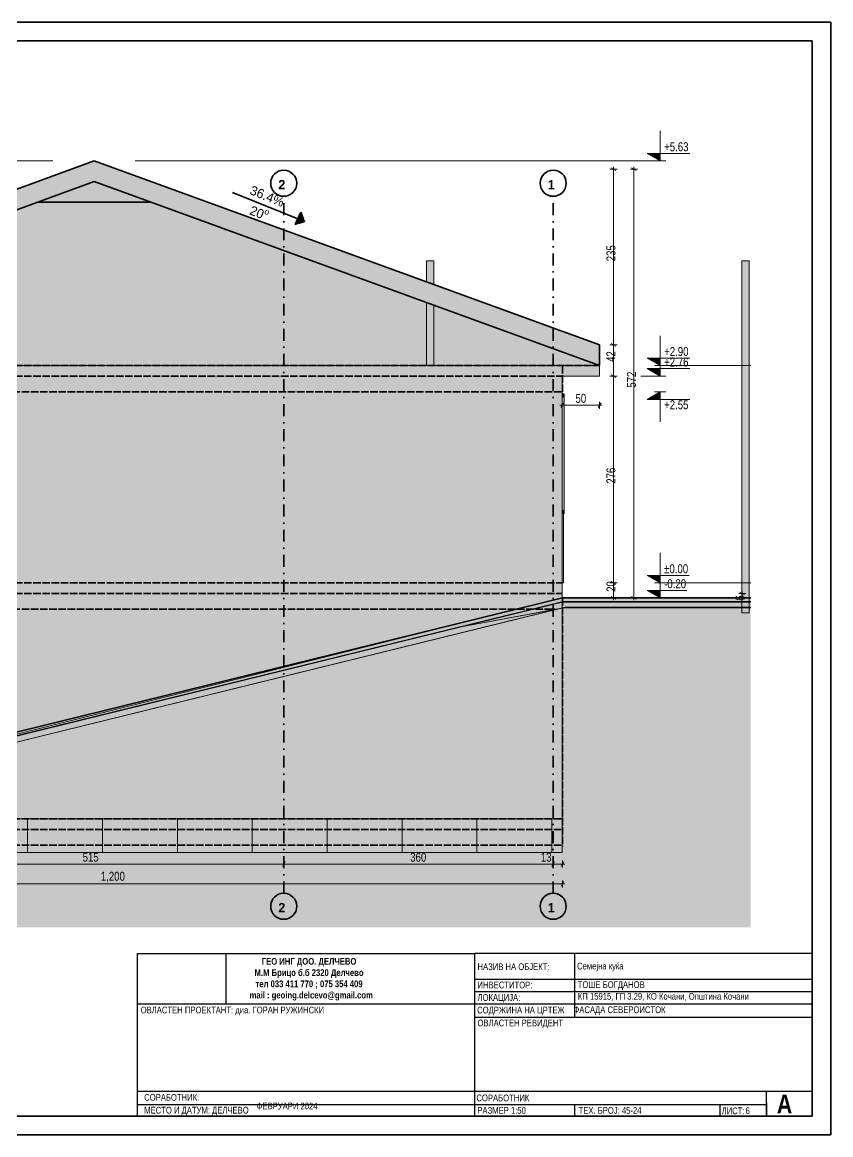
# Model space of a CAD drawing. Extents: x -1929 to 256751, y -18317 to 36108.
# Drawn here: x 177970 to 188765, y 2225 to 17075 of the extents above; entities that cross this region are included whole.
import ezdxf

# ---------------------------------------------------------------- set-up
doc = ezdxf.new("R2010")
doc.units = 0
doc.header["$LTSCALE"] = 5
doc.header["$MEASUREMENT"] = 0
doc.linetypes.add('- Осеви линии', pattern=[670.277762, 317.5, -176.388889, 0, -176.388874])
doc.linetypes.add('- Скирити линии', pattern=[245, 200, -45])
for name, color, linetype, lineweight in [('1', 8, 'Continuous', 13), ('101', 253, 'Continuous', 15), ('164', 255, 'Continuous', 15), ('41', 7, 'Continuous', 35), ('46', 9, 'Continuous', 35), ('7', 7, 'Continuous', 25), ('85', 252, 'Continuous', 20)]:
    doc.layers.add(name, color=color, linetype=linetype, lineweight=lineweight)
for name, color, linetype, lineweight, true_color in [('142', 7, 'Continuous', 35, 0x2a2a2a), ('162', 7, 'Continuous', 15, 0xaaaaaa), ('181', 7, 'Continuous', 0, 0xf2eee3), ('61', 7, 'Continuous', 20, 0x6a6a6a), ('87', 7, 'Continuous', 20, 0x6a6a6a), ('88', 7, 'Continuous', 20, 0x5e5e5e), ('89', 7, 'Continuous', 20, 0x111111)]:
    doc.layers.add(name, color=color, linetype=linetype, lineweight=lineweight, true_color=true_color)
doc.layers.add('4 _ - Фрагмент - Разрез.2D Elements', color=7, linetype='Continuous')
doc.layers.add('RGB colored ARCHICAD elements', color=7, linetype='Continuous')
doc.styles.add('GENERATED_STYLE_4', font='arial.ttf')
doc.styles.add('GENERATED_STYLE_5', font='arialbd.ttf')
doc.styles.add('GENERATED_STYLE_6', font='Cambria Math.ttf')

msp = doc.modelspace()

# ---------------------------------------------------------------- hatches: boundary and pattern name
at = {"linetype": 'Continuous', "lineweight": 0}
for points in [[(184373.1, 9192.6), (173181.7, 6443.4), (173184.4, 6396.7), (185187.5, 9345.2), (187696.2, 9345.2), (187696.2, 9391.6), (185183.2, 9391.6)], [(173181.7, 6443.4), (170028.2, 6038.4), (170028.2, 5984.1), (173196.5, 6398.3), (184373.1, 9192.6)]]:
    msp.add_hatch(color=256, dxfattribs=at).paths.add_polyline_path(points)
at = {"linetype": 'Continuous', "lineweight": 0, "true_color": 0xb5b5b5}
msp.add_hatch(color=253, dxfattribs=at).paths.add_polyline_path([(170028.2, 4995.6), (187696.2, 4995.6), (187696.2, 9266.5), (185218.2, 9266.5), (173220.4, 6318.4), (170028.2, 5911.4)])
at = {"layer": '142', "linetype": 'Continuous', "lineweight": 35, "true_color": 0x2a2a2a}
for points in [[(173184.4, 6387.2), (170028.2, 5982.5), (170028.2, 5910.8), (173202.8, 6312.9), (185155.4, 9251.1), (183852.1, 9008.4)], [(183852.1, 9008.4), (185191.5, 9259.4), (187696.2, 9259.4), (187696.2, 9335.8), (185184.4, 9335.8)]]:
    msp.add_hatch(color=250, dxfattribs=at).paths.add_polyline_path(points)
at = {"layer": '162', "linetype": 'Continuous', "lineweight": 15, "true_color": 0x2a2a2a}
msp.add_hatch(color=250, dxfattribs=at).paths.add_polyline_path([(181687.8, 14540.8), (181614.2, 14376.1), (181739.8, 14415.6)])
at = {"layer": '181', "linetype": 'Continuous', "lineweight": 0, "true_color": 0xf2eee3}
msp.add_hatch(color=7, dxfattribs=at).paths.add_polyline_path([(172179.5, 12491.6), (185679.5, 12491.6), (178929.5, 14948.4)])
at = {"layer": '85', "linetype": 'Continuous', "lineweight": 20}
for points in [[(186488.4, 15225), (186488.4, 15325), (186315.4, 15325)], [(186488.4, 12491.6), (186488.4, 12591.6), (186315.4, 12591.6)], [(186488.4, 12351.6), (186488.4, 12451.6), (186315.4, 12451.6)], [(186488.4, 12141.6), (186315.4, 12041.6), (186488.4, 12041.6)], [(186488.4, 9591.6), (186488.4, 9691.6), (186315.4, 9691.6)], [(186488.4, 9391.6), (186488.4, 9491.6), (186315.4, 9491.6)]]:
    msp.add_hatch(color=256, dxfattribs=at).paths.add_polyline_path(points)
at = {"layer": '89', "linetype": 'Continuous', "lineweight": 20, "true_color": 0x222222}
h = msp.add_hatch(dxfattribs=at)
h.set_pattern_fill('GRID_100X100_0001', color=250, scale=50.000024, style=0, pattern_type=2)
h.set_pattern_definition([(180, (242039.9, 9591.6), (0, 1000), []), (90, (242039.9, 9591.6), (1000, 0), [])])
h.paths.add_polyline_path([(173179.5, 5991.6), (185179.5, 5991.6), (185179.5, 6441.6), (173179.5, 6441.6)])
at = {"layer": 'RGB colored ARCHICAD elements', "linetype": 'Continuous', "lineweight": 0, "true_color": 0xccbeac}
for points in [[(172179.5, 12768.2), (172179.5, 12672.5), (178929.5, 15129.3), (178929.5, 15225)], [(178929.5, 15225), (178929.5, 15129.3), (185679.5, 12672.5), (185679.5, 12768.2)], [(172179.5, 12640.5), (178929.5, 15097.3), (178929.5, 15129.3), (172179.5, 12672.5)], [(172179.5, 12491.6), (178929.5, 14948.4), (178929.5, 15097.3), (172179.5, 12640.5)], [(178929.5, 15097.3), (185679.5, 12640.5), (185679.5, 12672.5), (178929.5, 15129.3)], [(178929.5, 14948.4), (185679.5, 12491.6), (185679.5, 12640.5), (178929.5, 15097.3)], [(178179.5, 14675.4), (179679.5, 14675.4), (179182.3, 14856.4), (178929.5, 14948.4)]]:
    msp.add_hatch(color=9, dxfattribs=at).paths.add_polyline_path(points)
at = {"layer": 'RGB colored ARCHICAD elements', "linetype": 'Continuous', "lineweight": 0, "true_color": 0xdbd9cf}
for points in [[(183366.5, 13610.1), (183370.3, 13608.7), (183370.3, 13891.6), (183366.5, 13891.6)], [(183370.3, 13891.6), (183370.3, 13608.7), (183381.1, 13604.8), (183381.1, 13891.6)], [(183381.1, 13604.8), (183397.4, 13598.9), (183397.4, 13891.6), (183381.1, 13891.6)], [(183397.4, 13598.9), (183416.5, 13591.9), (183416.5, 13891.6), (183397.4, 13891.6)], [(183416.5, 13591.9), (183435.6, 13585), (183435.6, 13891.6), (183416.5, 13891.6)], [(183435.6, 13585), (183451.8, 13579.1), (183451.8, 13891.6), (183435.6, 13891.6)], [(183451.8, 13579.1), (183462.7, 13575.1), (183462.7, 13891.6), (183451.8, 13891.6)], [(183462.7, 13575.1), (183466.5, 13573.7), (183466.5, 13891.6), (183462.7, 13891.6)], [(187576.8, 13891.6), (187576.8, 9191.6), (187580.6, 9191.6), (187580.6, 13891.6)], [(187580.6, 9191.6), (187591.4, 9191.6), (187591.4, 13891.6), (187580.6, 13891.6)], [(187591.4, 13891.6), (187591.4, 9191.6), (187607.6, 9191.6), (187607.6, 13891.6)], [(187607.6, 13891.6), (187607.6, 9191.6), (187626.8, 9191.6), (187626.8, 13891.6)], [(187626.8, 13891.6), (187626.8, 9191.6), (187645.9, 9191.6), (187645.9, 13891.6)], [(187645.9, 13891.6), (187645.9, 9191.6), (187662.1, 9191.6), (187662.1, 13891.6)], [(187662.1, 9191.6), (187673, 9191.6), (187673, 13891.6), (187662.1, 13891.6)], [(187673, 13891.6), (187673, 9191.6), (187676.8, 9191.6), (187676.8, 13891.6)], [(183366.5, 13333.4), (183366.5, 12491.6), (183370.3, 12491.6), (183370.3, 13332)], [(183381.1, 13328.1), (183370.3, 13332), (183370.3, 12491.6), (183381.1, 12491.6)], [(183381.1, 13328.1), (183381.1, 12491.6), (183397.4, 12491.6), (183397.4, 13322.2)], [(183397.4, 13322.2), (183397.4, 12491.6), (183416.5, 12491.6), (183416.5, 13315.2)], [(183416.5, 13315.2), (183416.5, 12491.6), (183435.6, 12491.6), (183435.6, 13308.3)], [(183435.6, 13308.3), (183435.6, 12491.6), (183451.8, 12491.6), (183451.8, 13302.4)], [(183451.8, 12491.6), (183462.7, 12491.6), (183462.7, 13298.4), (183451.8, 13302.4)], [(183462.7, 13298.4), (183462.7, 12491.6), (183466.5, 12491.6), (183466.5, 13297)]]:
    msp.add_hatch(color=254, dxfattribs=at).paths.add_polyline_path(points)
at = {"layer": 'RGB colored ARCHICAD elements', "linetype": 'Continuous', "lineweight": 0, "true_color": 0xf2eee3}
for points in [[(173429.5, 12141.6), (176179.5, 12141.6), (176179.5, 12351.6), (176429.5, 12351.6), (176429.5, 12141.6), (181331.8, 12141.6), (181331.8, 12351.6), (181581.8, 12351.6), (181581.8, 12141.6), (184929.5, 12141.6), (184929.5, 12491.6), (173429.5, 12491.6)], [(184929.5, 9591.6), (185179.5, 9591.6), (185179.5, 12491.6), (184929.5, 12491.6)], [(185679.5, 12351.6), (185679.5, 12491.6), (185179.5, 12491.6), (185179.5, 12351.6)], [(181331.8, 12351.6), (181331.8, 9591.6), (181581.8, 9591.6), (181581.8, 12351.6)], [(179381.8, 12141.6), (176429.5, 12141.6), (176429.5, 9591.6), (179381.8, 9591.6)], [(179631.8, 9591.6), (179631.8, 12141.6), (179381.8, 12141.6), (179381.8, 9591.6)], [(179631.8, 9591.6), (181331.8, 9591.6), (181331.8, 12141.6), (179631.8, 12141.6)], [(181581.8, 12141.6), (181581.8, 9591.6), (184929.5, 9591.6), (184929.5, 12141.6)], [(184929.5, 9591.6), (173429.5, 9591.6), (173429.5, 9241.6), (176179.5, 9241.6), (176179.5, 9451.6), (176429.5, 9451.6), (176429.5, 9241.6), (181331.8, 9241.6), (181331.8, 9451.6), (181581.8, 9451.6), (181581.8, 9241.6), (184929.5, 9241.6)], [(184929.5, 6441.6), (185179.5, 6441.6), (185179.5, 9591.6), (184929.5, 9591.6)], [(181331.8, 9451.6), (181331.8, 6441.6), (181581.8, 6441.6), (181581.8, 9451.6)], [(176429.5, 6441.6), (181331.8, 6441.6), (181331.8, 9241.6), (176429.5, 9241.6)], [(181581.8, 6441.6), (184929.5, 6441.6), (184929.5, 9241.6), (181581.8, 9241.6)]]:
    msp.add_hatch(color=7, dxfattribs=at).paths.add_polyline_path(points)
at = {"layer": 'RGB colored ARCHICAD elements', "linetype": 'Continuous', "lineweight": 0, "true_color": 0x4e4e49}
for points in [[(185179.5, 12116.6), (185179.5, 12066.6), (185204.5, 12066.6), (185204.5, 12116.6)], [(185179.5, 12066.6), (185179.5, 10566.6), (185204.5, 10566.6), (185204.5, 12066.6)], [(185179.5, 10566.6), (185179.5, 10516.6), (185204.5, 10516.6), (185204.5, 10566.6)]]:
    msp.add_hatch(color=251, dxfattribs=at).paths.add_polyline_path(points)
at = {"layer": 'RGB colored ARCHICAD elements', "linetype": 'Continuous', "lineweight": 0, "true_color": 0x5b5b5b}
msp.add_hatch(color=251, dxfattribs=at).paths.add_polyline_path([(185179.5, 10516.6), (185179.5, 9591.6), (185198.5, 9591.6), (185198.5, 10516.6)])
at = {"layer": 'RGB colored ARCHICAD elements', "linetype": 'Continuous', "lineweight": 0, "true_color": 0x7f7f7f}
msp.add_hatch(color=8, dxfattribs=at).paths.add_polyline_path([(173179.5, 5991.6), (185179.5, 5991.6), (185179.5, 6441.6), (173179.5, 6441.6)])

# ---------------------------------------------------------------- linework, layer by layer
at = {"layer": '1', "color": 250, "linetype": 'Continuous', "lineweight": 13, "true_color": 0x2a2a2a, "flags": 128}
for points in [[(172179.5, 12491.6), (178929.5, 14948.4), (185679.5, 12491.6)], [(181687.8, 14540.8), (181739.8, 14415.6), (181614.2, 14376.1)]]:
    msp.add_lwpolyline(points, close=True, dxfattribs=at)
for points in [[(187696.2, 9345.2), (185187.5, 9345.2), (173184.4, 6396.7), (173181.7, 6443.4), (184373.1, 9192.6), (185183.2, 9391.6), (187696.2, 9391.6)], [(187696.2, 9266.5), (185218.2, 9266.5), (173220.4, 6318.4), (170028.2, 5911.4)], [(170028.2, 5910.8), (173202.8, 6312.9), (185155.4, 9251.1), (183852.1, 9008.4), (173184.4, 6387.2), (170028.2, 5982.5)], [(187696.2, 9259.4), (185191.5, 9259.4), (183852.1, 9008.4), (185184.4, 9335.8), (187696.2, 9335.8)], [(170028.2, 5984.1), (173196.5, 6398.3), (184373.1, 9192.6), (173181.7, 6443.4), (170028.2, 6038.4)]]:
    msp.add_lwpolyline(points, dxfattribs=at)
at = {"layer": '101', "color": 250, "linetype": 'Continuous', "lineweight": 15, "true_color": 0x2a2a2a}
for p, q in [((185198.5, 10516.6), (185198.5, 9591.6)), ((185198.5, 9591.6), (185179.5, 9591.6))]:
    msp.add_line(p, q, dxfattribs=at)
at = {"layer": '164', "color": 250, "linetype": 'Continuous', "lineweight": 15, "true_color": 0x2a2a2a}
msp.add_line((184929.5, 12491.6), (173429.5, 12491.6), dxfattribs=at)
at = {"layer": '41', "linetype": 'Continuous', "lineweight": 35}
for p, q in [((172179.5, 12768.2), (178929.5, 15225)), ((178929.5, 15225), (185679.5, 12768.2)), ((178929.5, 14948.4), (172179.5, 12491.6)), ((185679.5, 12491.6), (178929.5, 14948.4)), ((178179.5, 14675.4), (179679.5, 14675.4)), ((185679.5, 12672.5), (185679.5, 12768.2)), ((185679.5, 12640.5), (185679.5, 12672.5)), ((185679.5, 12491.6), (185679.5, 12640.5))]:
    msp.add_line(p, q, dxfattribs=at)
at = {"layer": '41', "color": 7, "linetype": 'Continuous', "lineweight": 35, "ltscale": 0.1, "flags": 128}
for points in [[(188765.4, 17075.4), (167765.4, 17075.4), (167765.4, 2225.4), (188765.4, 2225.4)], [(188515.4, 16825.4), (169015.4, 16825.4), (169015.4, 2475.4), (188515.4, 2475.4)]]:
    msp.add_lwpolyline(points, close=True, dxfattribs=at)
at = {"layer": '41', "color": 250, "linetype": 'Continuous', "lineweight": 35, "ltscale": 0.1, "true_color": 0x2a2a2a, "flags": 128}
for points in [[(180778.3, 14800.7), (181739.8, 14415.6)], [(170028.2, 6038), (173184.4, 6441.6), (185184.4, 9391.6), (187696.2, 9391.6)]]:
    msp.add_lwpolyline(points, dxfattribs=at)
at = {"layer": '41', "color": 250, "linetype": '- Осеви линии', "lineweight": 35, "ltscale": 0.1, "true_color": 0x2a2a2a, "flags": 128}
for points in [[(181460.8, 5449.2), (181460.8, 14751.9)], [(185059.4, 5449.2), (185059.4, 14751.9)]]:
    msp.add_lwpolyline(points, dxfattribs=at)
at = {"layer": '41', "color": 250, "linetype": '- Скирити линии', "lineweight": 35, "ltscale": 0.1, "true_color": 0x2a2a2a, "flags": 128}
msp.add_lwpolyline([(181687.8, 14540.8), (181739.8, 14415.6), (181614.2, 14376.1)], close=True, dxfattribs=at)
for points in [[(171379.5, 12491.6), (185679.5, 12491.6)], [(185184.4, 12141.6), (185184.4, 12491.6)], [(171379.5, 12351.6), (185179.5, 12351.6)], [(173184.4, 12141.6), (185184.4, 12141.6)], [(171379.5, 9591.6), (185184.4, 9591.6)], [(171379.5, 9451.6), (185184.4, 9451.6)], [(185184.4, 9391.6), (185184.4, 6074.6)], [(173184.4, 9241.6), (185084.9, 9241.6)], [(173184.4, 6441.6), (185184.4, 6441.6)], [(173184.4, 6301.6), (185184.4, 6301.6)], [(173184.4, 6091.6), (185184.4, 6091.6)]]:
    msp.add_lwpolyline(points, dxfattribs=at)
at = {"layer": '41', "color": 250, "linetype": 'Continuous', "lineweight": 35, "true_color": 0x2a2a2a}
for centre in [(181460.8, 14926.1), (185059.4, 14926.1), (181460.8, 5275.1), (185059.4, 5275.1)]:
    msp.add_circle(centre, 174.1, dxfattribs=at)
at = {"layer": '61', "linetype": 'Continuous', "lineweight": 20}
for p, q in [((185179.5, 12116.6), (185204.5, 12116.6)), ((185204.5, 12116.6), (185204.5, 12066.6)), ((185204.5, 12066.6), (185204.5, 10566.6)), ((185204.5, 10566.6), (185204.5, 10516.6)), ((185179.5, 10516.6), (185204.5, 10516.6))]:
    msp.add_line(p, q, dxfattribs=at)
at = {"layer": '7', "color": 7, "linetype": 'Continuous', "lineweight": 25}
for p, q in [((188508.7, 4642.6), (184014.2, 4642.6)), ((184014.2, 2475.4), (184014.2, 4642.6)), ((184014.2, 3796.5), (188508.7, 3796.5)), ((185342.2, 2627.1), (185342.2, 2475.4)), ((187286.1, 2627.1), (187286.1, 2475.4))]:
    msp.add_line(p, q, dxfattribs=at)
at = {"layer": '7', "color": 7, "linetype": 'Continuous', "lineweight": 25, "flags": 128}
for points in [[(179508.7, 4642.6), (184014.2, 4642.6)], [(179508.7, 2475.4), (179508.7, 4642.6), (184014.2, 4642.6)], [(180687.5, 4642.6), (180687.5, 3975.1)], [(185342.2, 4642.6), (185342.2, 3796.5)], [(184014.2, 4301.8), (188508.7, 4301.8)], [(184014.2, 4136.8), (188508.7, 4136.8)], [(179508.7, 3971.8), (184014.2, 3971.8)], [(184014.2, 3971.8), (188508.7, 3971.8)], [(179508.7, 2807.6), (188508.7, 2807.6)], [(187905.6, 2657.6), (187905.6, 2475.4), (187905.6, 2807.6)], [(179508.7, 2627.1), (187905.6, 2627.1)], [(179508.7, 2475.4), (188508.7, 2475.4)]]:
    msp.add_lwpolyline(points, dxfattribs=at)
at = {"layer": '85', "linetype": 'Continuous', "lineweight": 20}
for p, q in [((186488.4, 15225), (186488.4, 15625)), ((186488.4, 15225), (186315.4, 15325)), ((186315.4, 15325), (186488.4, 15325)), ((186488.4, 15325), (186882.6, 15325)), ((170944.3, 15225), (178379.5, 15225)), ((186488.4, 15225), (179479.5, 15225)), ((186488.4, 15225), (186563.4, 15225)), ((185911.3, 15115.9), (185817.6, 15115.9)), ((185895.7, 15097.8), (185833.2, 15133.9)), ((185864.5, 15115.9), (185864.5, 15146.4)), ((185864.5, 12768.2), (185864.5, 15115.9)), ((186184.6, 15115.9), (186090.9, 15115.9)), ((186169, 15097.8), (186106.5, 15133.9)), ((186137.8, 15115.9), (186137.8, 15146.4)), ((186137.8, 9391.6), (186137.8, 15115.9)), ((185833.2, 12786.3), (185895.7, 12750.2)), ((186488.4, 12491.6), (186488.4, 12891.6)), ((185911.3, 12768.2), (185817.6, 12768.2)), ((185864.5, 12351.6), (185864.5, 12768.2)), ((186488.4, 12351.6), (186488.4, 12751.6)), ((186488.4, 12491.6), (186315.4, 12591.6)), ((186315.4, 12591.6), (186488.4, 12591.6)), ((186488.4, 12491.6), (186413.4, 12491.6)), ((186488.4, 12591.6), (186882.6, 12591.6)), ((186488.4, 12491.6), (187696.2, 12491.6)), ((185911.3, 12351.6), (185817.6, 12351.6)), ((185833.2, 12369.6), (185895.7, 12333.5)), ((185864.5, 9591.6), (185864.5, 12351.6)), ((186488.4, 12351.6), (186229.5, 12351.6)), ((186488.4, 12351.6), (186315.4, 12451.6)), ((186315.4, 12451.6), (186488.4, 12451.6)), ((186488.4, 12451.6), (186882.6, 12451.6)), ((186488.4, 12351.6), (186563.4, 12351.6)), ((186488.4, 12141.6), (186315.4, 12041.6)), ((186315.4, 12041.6), (186488.4, 12041.6)), ((186488.4, 12141.6), (186413.4, 12141.6)), ((186488.4, 12141.6), (186563.4, 12141.6)), ((186488.4, 12141.6), (186488.4, 11741.6)), ((186488.4, 12041.6), (186882.6, 12041.6)), ((185149, 11962.2), (185179.5, 11962.2)), ((185197.6, 11993.4), (185161.5, 11930.9)), ((185179.5, 11915.3), (185179.5, 12009)), ((185179.5, 11962.2), (185679.5, 11962.2)), ((185661.5, 11930.9), (185697.6, 11993.4)), ((185679.5, 11915.3), (185679.5, 12009)), ((185679.5, 11962.2), (185710.1, 11962.2)), ((186488.4, 9591.6), (186488.4, 9991.6)), ((186488.4, 9591.6), (186315.4, 9691.6)), ((186315.4, 9691.6), (186488.4, 9691.6)), ((186488.4, 9391.6), (186488.4, 9791.6)), ((186488.4, 9691.6), (186873.6, 9691.6)), ((185911.3, 9591.6), (185817.6, 9591.6)), ((185833.2, 9609.6), (185895.7, 9573.5)), ((185864.5, 9391.6), (185864.5, 9591.6)), ((186488.4, 9591.6), (186413.4, 9591.6)), ((186488.4, 9591.6), (187696.2, 9591.6)), ((185911.3, 9391.6), (185817.6, 9391.6)), ((185833.2, 9409.6), (185895.7, 9373.5)), ((185864.5, 9361), (185864.5, 9391.6)), ((186184.6, 9391.6), (186090.9, 9391.6)), ((186106.5, 9409.6), (186169, 9373.5)), ((186137.8, 9361), (186137.8, 9391.6)), ((186488.4, 9391.6), (186315.4, 9491.6)), ((186315.4, 9491.6), (186488.4, 9491.6)), ((186488.4, 9391.6), (186413.4, 9391.6)), ((186488.4, 9491.6), (186844.7, 9491.6)), ((186488.4, 9391.6), (186563.4, 9391.6)), ((187630.6, 9451.6), (187536.9, 9451.6)), ((187630.6, 9391.6), (187536.9, 9391.6)), ((187615, 9433.5), (187552.5, 9469.6)), ((187552.5, 9409.6), (187615, 9373.5)), ((187583.8, 9451.6), (187583.8, 9482.1)), ((187583.8, 9391.6), (187583.8, 9451.6)), ((187583.8, 9361), (187583.8, 9391.6)), ((176310.8, 5837.5), (181460.8, 5837.5)), ((181478.9, 5868.8), (181442.8, 5806.3)), ((181460.8, 5790.7), (181460.8, 5884.4)), ((181460.8, 5837.5), (185059.4, 5837.5)), ((185077.4, 5868.8), (185041.4, 5806.3)), ((185059.4, 5790.7), (185059.4, 5884.4)), ((185059.4, 5837.5), (185184.4, 5837.5)), ((185166.4, 5806.3), (185202.4, 5868.8)), ((185184.4, 5790.7), (185184.4, 5884.4)), ((185184.4, 5837.5), (185215, 5837.5)), ((173184.4, 5573.9), (185184.4, 5573.9)), ((185166.4, 5542.6), (185202.4, 5605.1)), ((185184.4, 5527), (185184.4, 5620.7)), ((185184.4, 5573.9), (185215, 5573.9))]:
    msp.add_line(p, q, dxfattribs=at)
at = {"layer": '87', "color": 250, "linetype": 'Continuous', "lineweight": 20, "true_color": 0x2a2a2a}
for p, q in [((181331.8, 6441.6), (176429.5, 6441.6)), ((184929.5, 6441.6), (181581.8, 6441.6))]:
    msp.add_line(p, q, dxfattribs=at)
at = {"layer": '88', "color": 250, "linetype": 'Continuous', "lineweight": 20, "true_color": 0x2a2a2a}
for p, q in [((183366.5, 13891.6), (183370.3, 13891.6)), ((183366.5, 13610.1), (183366.5, 13891.6)), ((183370.3, 13891.6), (183381.1, 13891.6)), ((183381.1, 13891.6), (183397.4, 13891.6)), ((183397.4, 13891.6), (183416.5, 13891.6)), ((183416.5, 13891.6), (183435.6, 13891.6)), ((183435.6, 13891.6), (183451.8, 13891.6)), ((183451.8, 13891.6), (183462.7, 13891.6)), ((183462.7, 13891.6), (183466.5, 13891.6)), ((183466.5, 13573.7), (183466.5, 13891.6)), ((187576.8, 13891.6), (187580.6, 13891.6)), ((187576.8, 9191.6), (187576.8, 13891.6)), ((187580.6, 13891.6), (187591.4, 13891.6)), ((187591.4, 13891.6), (187607.6, 13891.6)), ((187607.6, 13891.6), (187626.8, 13891.6)), ((187626.8, 13891.6), (187645.9, 13891.6)), ((187645.9, 13891.6), (187662.1, 13891.6)), ((187662.1, 13891.6), (187673, 13891.6)), ((187673, 13891.6), (187676.8, 13891.6)), ((187676.8, 9191.6), (187676.8, 13891.6)), ((183366.5, 12491.6), (183366.5, 13333.4)), ((183466.5, 12491.6), (183466.5, 13297)), ((184929.5, 12491.6), (185179.5, 12491.6)), ((185179.5, 9591.6), (185179.5, 12351.6)), ((185179.5, 6441.6), (185179.5, 9591.6)), ((187576.8, 9191.6), (187580.6, 9191.6)), ((187580.6, 9191.6), (187591.4, 9191.6)), ((187591.4, 9191.6), (187607.6, 9191.6)), ((187607.6, 9191.6), (187626.8, 9191.6)), ((187626.8, 9191.6), (187645.9, 9191.6)), ((187645.9, 9191.6), (187662.1, 9191.6)), ((187662.1, 9191.6), (187673, 9191.6)), ((187673, 9191.6), (187676.8, 9191.6)), ((181331.8, 6441.6), (181581.8, 6441.6)), ((184929.5, 6441.6), (185179.5, 6441.6))]:
    msp.add_line(p, q, dxfattribs=at)
at = {"layer": '89', "color": 250, "linetype": 'Continuous', "lineweight": 20, "true_color": 0x222222}
for p, q in [((185179.5, 12491.6), (185679.5, 12491.6)), ((185679.5, 12351.6), (185679.5, 12491.6)), ((185179.5, 12351.6), (185679.5, 12351.6)), ((185179.5, 5991.6), (185179.5, 6441.6)), ((173179.5, 5991.6), (185179.5, 5991.6))]:
    msp.add_line(p, q, dxfattribs=at)

# ---------------------------------------------------------------- texts
at = {"layer": '1', "linetype": 'Continuous', "lineweight": 13, "char_height": 120, "attachment_point": 7, "style": 'GENERATED_STYLE_6'}
for s, insert in [('\\A1;{\\W0.800000x;\\pql;\\fCentury Gothic|b0|i0|c0|p34;+5.63}', (186540.9, 15352)), ('\\A1;{\\W0.800000x;\\pql;\\fCentury Gothic|b0|i0|c0|p34;+2.90}', (186540.9, 12618.5)), ('\\A1;{\\W0.800000x;\\pql;\\fCentury Gothic|b0|i0|c0|p34;+2.76}', (186540.9, 12478.5)), ('\\A1;{\\W0.800000x;\\pql;\\fCentury Gothic|b0|i0|c0|p34;50}', (185357.1, 11993.1)), ('\\A1;{\\W0.800000x;\\pql;\\fCentury Gothic|b0|i0|c0|p34;+2.55}', (186540.9, 11908.5)), ('\\A1;{\\W0.800000x;\\pql;\\fCentury Gothic|b0|i0|c0|p34;±0.00}', (186540.9, 9718.5)), ('\\A1;{\\W0.800000x;\\pql;\\fCentury Gothic|b0|i0|c0|p34;-0.20}', (186540.9, 9518.5)), ('\\A1;{\\W0.800000x;\\pql;\\fCentury Gothic|b0|i0|c0|p34;515}', (178775.9, 5868.5)), ('\\A1;{\\W0.800000x;\\pql;\\fCentury Gothic|b0|i0|c0|p34;360}', (183150.2, 5868.5)), ('\\A1;{\\W0.800000x;\\pql;\\fCentury Gothic|b0|i0|c0|p34;13}', (184893.9, 5868.5)), ('\\A1;{\\W0.800000x;\\pql;\\fCentury Gothic|b0|i0|c0|p34;1,200}', (179018.9, 5593.6))]:
    msp.add_mtext(s, dxfattribs=dict(at, insert=insert))
at = {"layer": '1', "linetype": 'Continuous', "lineweight": 13, "char_height": 120, "attachment_point": 7, "rotation": 90, "style": 'GENERATED_STYLE_6'}
for s, insert in [('\\A1;{\\W0.800000x;\\pql;\\fCentury Gothic|b0|i0|c0|p34;235}', (185891.9, 13885.4)), ('\\A1;{\\W0.800000x;\\pql;\\fCentury Gothic|b0|i0|c0|p34;42}', (185888.9, 12540.8)), ('\\A1;{\\W0.800000x;\\pql;\\fCentury Gothic|b0|i0|c0|p34;572}', (186165.2, 12197.1)), ('\\A1;{\\W0.800000x;\\pql;\\fCentury Gothic|b0|i0|c0|p34;276}', (185891.9, 10915)), ('\\A1;{\\W0.800000x;\\pql;\\fCentury Gothic|b0|i0|c0|p34;20}', (185891.9, 9472.5)), ('\\A1;{\\W0.800000x;\\pql;\\fCentury Gothic|b0|i0|c0|p34;6}', (187611.2, 9354.4))]:
    msp.add_mtext(s, dxfattribs=dict(at, insert=insert))
at = {"layer": '4 _ - Фрагмент - Разрез.2D Elements', "linetype": 'Continuous', "lineweight": 35, "char_height": 90}
for s, insert, attachment_point, style in [('\\A1;\\pxqc;{\\fCentury Gothic|b1|i0|c204|p34;\\W0.85;ГЕО ИНГ ДОО. ДЕЛЧЕВО\\PМ.М Брицо б.б 2320 Делчево \\Pтел 033 411 770 ; 075 354 409 \\P  mail : geoing.delcevo@gmail.com}', (181799.6, 4300.9), 5, 'GENERATED_STYLE_5'), ('\\A1;{\\W0.850000x;\\pql;\\fCentury Gothic|b0|i0|c204|p34;КП 15915, ГП 3.29, КО Кочани, Општина Кочани\\P\\pql;\\fCentury Gothic|b0|i0|c204|p34;}', (185388.3, 4064.8), 4, 'GENERATED_STYLE_4'), ('\\A1;{\\W0.850000x;\\pql;\\fCentury Gothic|b0|i0|c204|p34;ОВЛАСТЕН РЕВИДЕНТ\\P\\pqc;\\fCentury Gothic|b0|i0|c204|p34;}', (184048.7, 3705), 4, 'GENERATED_STYLE_4')]:
    msp.add_mtext(s, dxfattribs=dict(at, insert=insert, attachment_point=attachment_point, style=style))
at = {"layer": '41', "color": 7, "linetype": 'Continuous', "lineweight": 35, "char_height": 90, "attachment_point": 4, "style": 'GENERATED_STYLE_4'}
for s, insert in [('\\A1;{\\W0.850000x;\\pql;\\fCentury Gothic|b0|i0|c204|p34;НАЗИВ НА ОБЈЕКТ:}', (184048.7, 4467.2)), ('\\A1;{\\W0.850000x;\\pql;\\fCentury Gothic|b0|i0|c204|p34;Семејна куќа}', (185377.9, 4463.4)), ('\\A1;{\\W0.850000x;\\pql;\\fCentury Gothic|b0|i0|c204|p34;ИНВЕСТИТОР:}', (184048.7, 4224.2)), ('\\A1;{\\W0.850000x;\\pql;\\fCentury Gothic|b0|i0|c204|p34;ТОШЕ БОГДАНОВ}', (185387.1, 4215.5)), ('\\A1;{\\W0.850000x;\\pql;\\fCentury Gothic|b0|i0|c204|p34;ЛОКАЦИЈА:}', (184048.7, 4044.4)), ('\\A1;{\\W0.850000x;\\pql;\\fCentury Gothic|b0|i0|c204|p34;ОВЛАСТЕН ПРОЕКТАНТ: диа. \\fCentury Gothic|b0|i0|c204|p34;ГОРАН РУЖИНСКИ}', (179550.9, 3877.5)), ('\\A1;{\\W0.850000x;\\pql;\\fCentury Gothic|b0|i0|c204|p34;СОДРЖИНА НА ЦРТЕЖ}', (184043.4, 3876.6)), ('\\A1;{\\W0.850000x;\\pql;\\fCentury Gothic|b0|i0|c204|p34;СОРАБОТНИК:}', (179597.7, 2724)), ('\\A1;{\\W0.850000x;\\pql;\\fCentury Gothic|b0|i0|c204|p34;СОРАБОТНИК}', (184034, 2716.4)), ('\\A1;{\\W0.850000x;\\pql;\\fCentury Gothic|b0|i0|c204|p34;МЕСТО И ДАТУМ: ДЕЛЧЕВО}', (179597.7, 2540.3)), ('\\A1;{\\W0.850000x;\\pql;\\fCentury Gothic|b0|i0|c204|p34;ФЕВРУАРИ 2024\\P\\pql;\\fCentury Gothic|b0|i0|c204|p34;}', (181099.3, 2607.6)), ('\\A1;{\\W0.850000x;\\pql;\\fCentury Gothic|b0|i0|c204|p34;РАЗМЕР 1:50}', (184046.3, 2549.7)), ('\\A1;{\\W0.850000x;\\pql;\\fCentury Gothic|b0|i0|c204|p34;ТЕХ. БРОЈ: \\fCentury Gothic|b0|i0|c204|p34;45-24}', (185397.8, 2549.7)), ('\\A1;{\\W0.850000x;\\pql;\\fCentury Gothic|b0|i0|c204|p34;ЛИСТ: }', (187309.6, 2543.5))]:
    msp.add_mtext(s, dxfattribs=dict(at, insert=insert))
at = {"layer": '46', "color": 254, "linetype": 'Continuous', "lineweight": 35, "char_height": 125, "attachment_point": 5, "style": 'GENERATED_STYLE_4'}
for s, insert, rotation in [('\\A1;{\\pqc;\\fCentury Gothic|b0|i0|c204|p34;36.4%}', (181240.4, 14752.7), 337.96923), ('\\A1;{\\pqc;\\fCentury Gothic|b0|i0|c204|p34;20\\fCentury Gothic|b0|i0|c204|p34;\\A1{\\H.66x;\\Sо^  ;}}', (181131.7, 14528), 338.82195)]:
    msp.add_mtext(s, dxfattribs=dict(at, insert=insert, rotation=rotation))
at = {"layer": '46', "color": 254, "linetype": 'Continuous', "lineweight": 35}
for s, insert, char_height, attachment_point, style in [('\\A1;{\\pqc;\\fCentury Gothic|b1|i0|c204|p34;2}', (181435.7, 14907.8), 125, 5, 'GENERATED_STYLE_5'), ('\\A1;{\\pqc;\\fCentury Gothic|b1|i0|c204|p34;1}', (185034.3, 14906.2), 125, 5, 'GENERATED_STYLE_5'), ('\\A1;{\\pqc;\\fCentury Gothic|b1|i0|c204|p34;2}', (181435.7, 5256.8), 125, 5, 'GENERATED_STYLE_5'), ('\\A1;{\\pqc;\\fCentury Gothic|b1|i0|c204|p34;1}', (185034.3, 5255.2), 125, 5, 'GENERATED_STYLE_5'), ('\\A1;{\\W0.850000x;\\pql;\\fCentury Gothic|b0|i0|c204|p34;ФАСАДА \\fCentury Gothic|b0|i0|c204|p34;СЕВЕРОИСТОК}', (185330.2, 3880.9), 90, 4, 'GENERATED_STYLE_4'), ('\\A1;{\\W0.850000x;\\pql;\\fCentury Gothic|b1|i0|c204|p34;А}', (188045.7, 2636.5), 250, 4, 'GENERATED_STYLE_5'), ('\\A1;{\\W0.850000x;\\pql;\\fCentury Gothic|b0|i0|c204|p34;6}', (187627.4, 2545.6), 90, 4, 'GENERATED_STYLE_4')]:
    msp.add_mtext(s, dxfattribs=dict(at, insert=insert, char_height=char_height, attachment_point=attachment_point, style=style))

doc.saveas('drawing.dxf')
